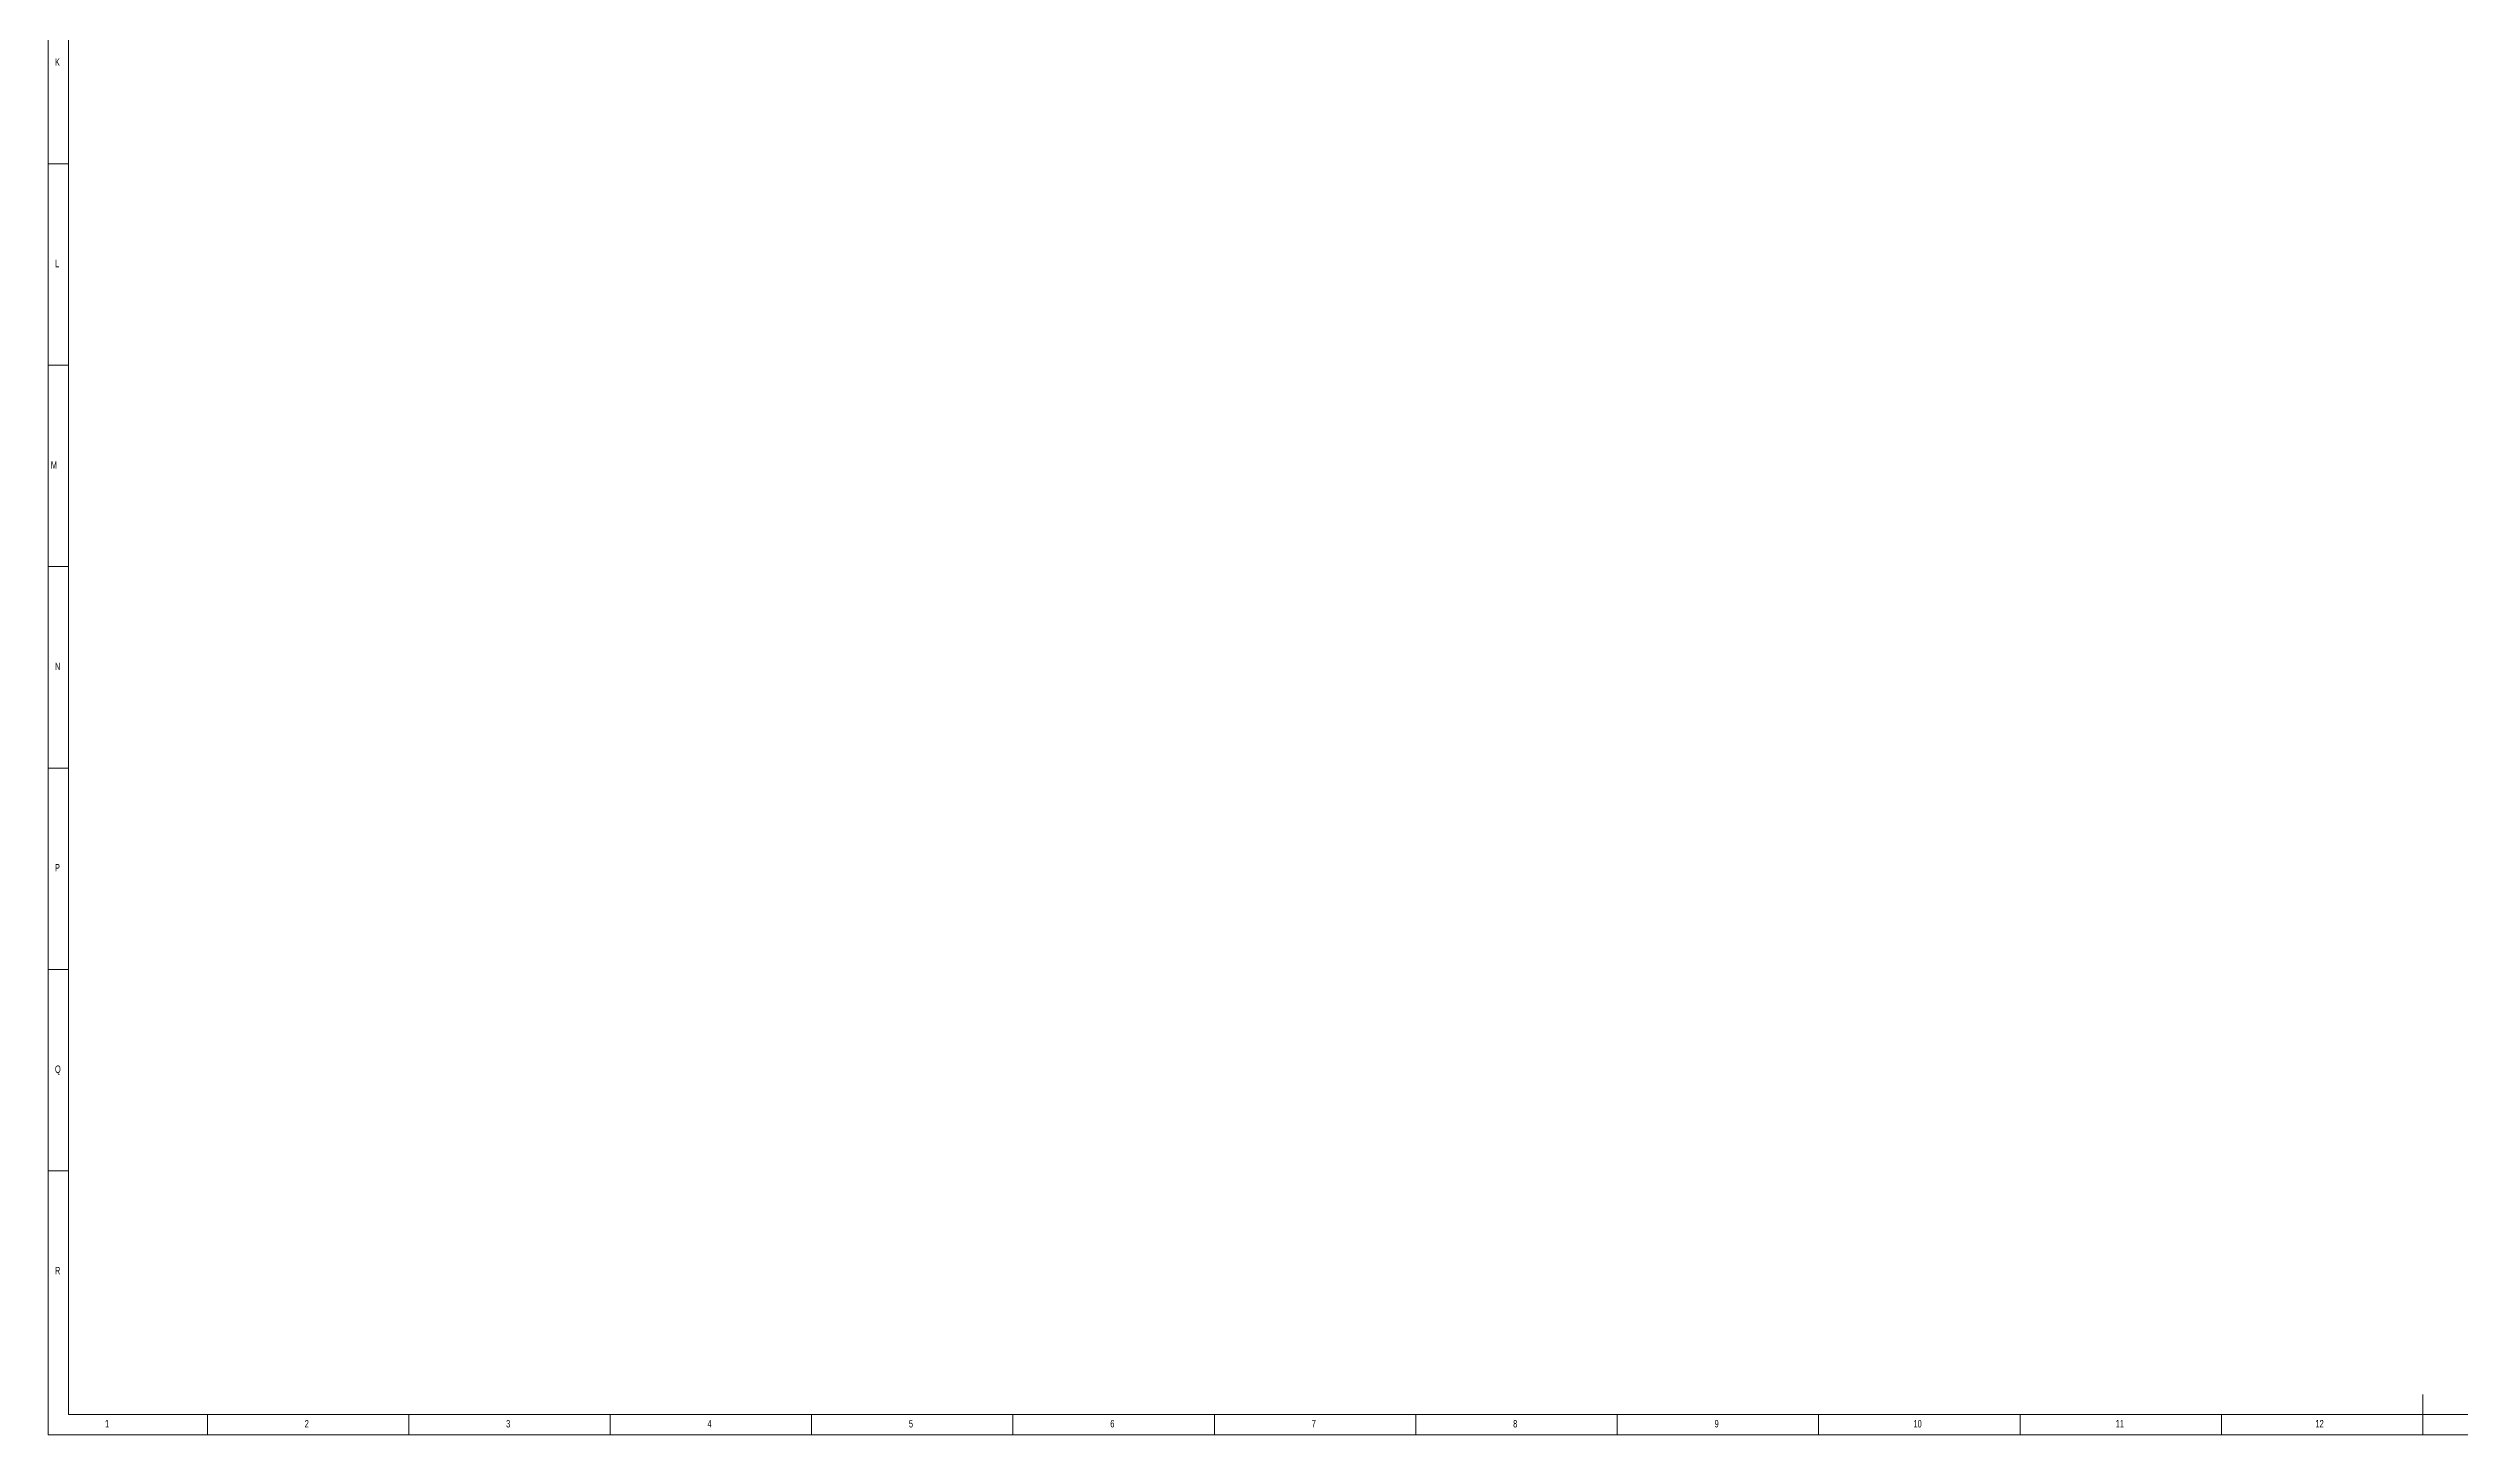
# Model space of a CAD drawing. Header units: millimetres. Extents: x 5 to 1184, y 5 to 836.
# Drawn here: x 5 to 604, y 5 to 349 of the extents above; entities that cross this region are included whole.
import ezdxf

# ---------------------------------------------------------------- set-up
doc = ezdxf.new("R2010")
doc.units = ezdxf.units.MM
doc.styles.add('SLDTEXTSTYLE0', font='TXT', dxfattribs={"width": 0.75})

msp = doc.modelspace()

# ---------------------------------------------------------------- linework, layer by layer
at = {"color": 7, "linetype": 'Continuous', "lineweight": 0}
for p, q in [((5, 836), (5, 5)), ((10, 831), (10, 10)), ((5, 320.5), (10, 320.5)), ((10, 270.5), (5, 270.5)), ((5, 220.5), (10, 220.5)), ((10, 170.5), (5, 170.5)), ((5, 120.5), (10, 120.5)), ((10, 70.5), (5, 70.5)), ((594.5, 5), (594.5, 15)), ((10, 10), (996.8, 10)), ((44.5, 5), (44.5, 10)), ((94.5, 10), (94.5, 5)), ((144.5, 5), (144.5, 10)), ((194.5, 10), (194.5, 5)), ((244.5, 5), (244.5, 10)), ((294.5, 10), (294.5, 5)), ((344.5, 5), (344.5, 10)), ((394.5, 10), (394.5, 5)), ((444.5, 5), (444.5, 10)), ((494.5, 10), (494.5, 5)), ((544.5, 5), (544.5, 10)), ((5, 5), (1184, 5))]:
    msp.add_line(p, q, dxfattribs=at)

# ---------------------------------------------------------------- texts
at = {"color": 7, "linetype": 'Continuous', "lineweight": 0, "attachment_point": 1, "style": 'SLDTEXTSTYLE0'}
for s, insert, char_height in [('K', (6.667, 346.668), 1.852), ('L', (6.667, 296.668), 1.852), ('M', (5.642, 246.668), 1.852), ('N', (6.667, 196.668), 1.852), ('P', (6.667, 146.668), 1.852), ('Q', (6.667, 96.668), 1.852), ('R', (6.667, 46.668), 1.852), ('1', (19.083, 8.668), 1.852), ('2', (68.667, 8.668), 1.852), ('3', (118.667, 8.668), 1.852), ('4', (168.667, 8.668), 1.852), ('5', (218.667, 8.668), 1.852), ('6', (268.667, 8.668), 1.852), ('7', (318.667, 8.668), 1.852), ('8', (368.667, 8.668), 1.852), ('9', (418.667, 8.668), 1.852), ('10', (468.042, 8.668), 1.8521), ('11', (518.25, 8.668), 1.8521), ('12', (567.833, 8.668), 1.8521)]:
    msp.add_mtext(s, dxfattribs=dict(at, insert=insert, char_height=char_height))

doc.saveas('drawing.dxf')
